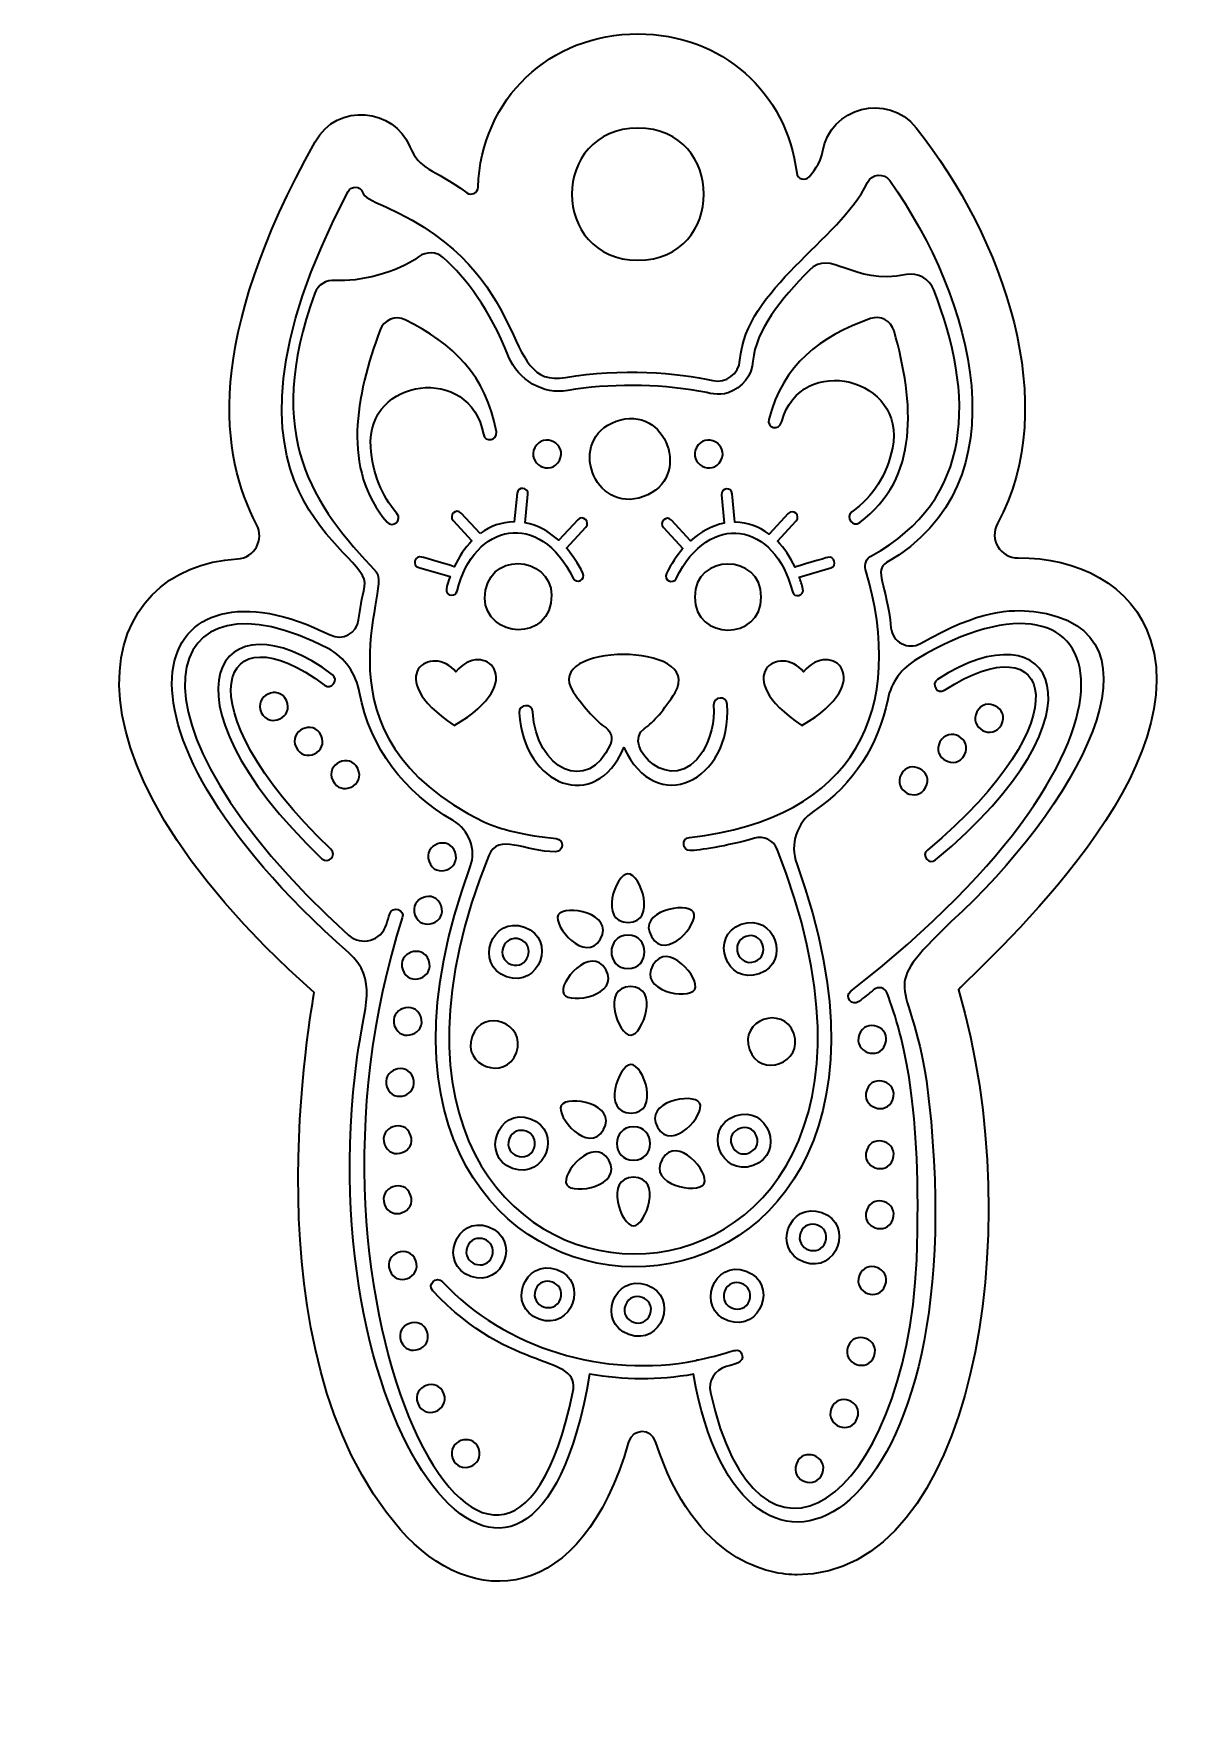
# Model space of a CAD drawing. Header units: inches. Extents: x 9.73 to 11.46, y -7.44 to -4.92.
import ezdxf

# ---------------------------------------------------------------- set-up
doc = ezdxf.new("R2010")
doc.units = ezdxf.units.IN
doc.header["$MEASUREMENT"] = 0
doc.layers.add('_U+0421_U+043B_U+043E_U+0439 1', color=7, linetype='Continuous')

msp = doc.modelspace()

# ---------------------------------------------------------------- linework, layer by layer
at = {"layer": '_U+0421_U+043B_U+043E_U+0439 1', "color": 242, "lineweight": 35, "true_color": 0xc1272d}
for points, knots in [([(11.3944, -5.8226), (11.3677, -5.7382), (11.2836, -5.699), (11.1968, -5.6997), (11.1702, -5.7), (11.1531, -5.6718), (11.1659, -5.6485), (11.2622, -5.4721), (11.1759, -5.2237), (11.0444, -5.0581), (11.0018, -5.0046), (10.9159, -5.0273), (10.905, -5.0944), (10.903, -5.1064), (10.8958, -5.1184), (10.885, -5.1312), (10.879, -5.1383), (10.8674, -5.1347), (10.8663, -5.1255), (10.8517, -5.0054), (10.7548, -4.9182), (10.6294, -4.9182), (10.4983, -4.9182), (10.3957, -5.014), (10.3909, -5.1469), (10.3906, -5.1554), (10.3809, -5.1601), (10.3741, -5.1551), (10.3219, -5.1171), (10.3037, -5.1218), (10.2893, -5.0866), (10.2659, -5.0295), (10.1814, -5.019), (10.1479, -5.079), (9.9818, -5.376), (10.0067, -5.5481), (10.0604, -5.6497), (10.0724, -5.6724), (10.0574, -5.6999), (10.0318, -5.7012), (9.8276, -5.712), (9.7281, -5.9765), (10.1462, -6.3481), (10.1459, -6.362), (10.0411, -6.8816), (10.275, -7.149), (10.3815, -7.2707), (10.5456, -7.2628), (10.6155, -7.0181), (10.6212, -6.998), (10.6493, -6.9976), (10.6557, -7.0175), (10.7146, -7.2004), (10.8296, -7.2163), (10.8672, -7.2163), (11.1278, -7.2163), (11.2145, -6.7095), (11.1079, -6.3438), (11.134, -6.3123), (11.4608, -6.0323), (11.3944, -5.8226)], [0, 0, 0, 0, 1, 1, 1, 2, 2, 2, 3, 3, 3, 4, 4, 4, 5, 5, 5, 6, 6, 6, 7, 7, 7, 8, 8, 8, 9, 9, 9, 10, 10, 10, 11, 11, 11, 12, 12, 12, 13, 13, 13, 14, 14, 14, 15, 15, 15, 16, 16, 16, 17, 17, 17, 18, 18, 18, 19, 19, 19, 20, 20, 20, 20]), ([(10.6294, -5.2557), (10.4982, -5.2557), (10.4982, -5.0588), (10.6294, -5.0588), (10.7607, -5.0588), (10.7607, -5.2557), (10.6294, -5.2557)], [0, 0, 0, 0, 1, 1, 1, 2, 2, 2, 2])]:
    msp.add_open_spline(points, degree=3, knots=knots, dxfattribs=at)
at = {"layer": '_U+0421_U+043B_U+043E_U+0439 1', "color": 7, "lineweight": 35, "true_color": 0xffffff}
for points, knots in [([(11.22, -5.7797), (11.1852, -5.7762), (11.1407, -5.7761), (11.0511, -5.8272), (11.0324, -5.8378), (11.0089, -5.8254), (11.0069, -5.8041), (11.0008, -5.7385), (10.9806, -5.7182), (11.0005, -5.7068), (11.2067, -5.5882), (11.1299, -5.3127), (11.0052, -5.1371), (10.9967, -5.125), (10.9784, -5.1268), (10.9719, -5.14), (10.9295, -5.2265), (10.79, -5.2983), (10.7817, -5.4046), (10.78, -5.4254), (10.761, -5.4396), (10.7413, -5.4352), (10.6904, -5.4232), (10.6025, -5.4167), (10.5216, -5.4307), (10.42, -5.4482), (10.4801, -5.2786), (10.2534, -5.1762), (10.2301, -5.1659), (10.2217, -5.1623), (10.2187, -5.1543), (10.2151, -5.1449), (10.2017, -5.1445), (10.1971, -5.1534), (9.9549, -5.6148), (10.2348, -5.686), (10.2217, -5.7424), (10.2178, -5.7595), (10.2148, -5.776), (10.2127, -5.792), (10.2102, -5.8123), (10.1883, -5.8237), (10.17, -5.8146), (9.9082, -5.6838), (9.7964, -5.9343), (10.1979, -6.2888), (10.2424, -6.3281), (10.2207, -6.3688), (10.2107, -6.444), (10.1348, -7.0088), (10.4704, -7.4262), (10.5574, -6.917), (10.6086, -6.9261), (10.6599, -6.9267), (10.7122, -6.9172), (10.7852, -7.3341), (11.1463, -7.1437), (11.0599, -6.4796), (11.0356, -6.3187), (10.9849, -6.3513), (11.0963, -6.2426), (11.2804, -6.0761), (11.4342, -5.806), (11.22, -5.7797)], [0, 0, 0, 0, 1, 1, 1, 2, 2, 2, 3, 3, 3, 4, 4, 4, 5, 5, 5, 6, 6, 6, 7, 7, 7, 8, 8, 8, 9, 9, 9, 10, 10, 10, 11, 11, 11, 12, 12, 12, 13, 13, 13, 14, 14, 14, 15, 15, 15, 16, 16, 16, 17, 17, 17, 18, 18, 18, 19, 19, 19, 20, 20, 20, 21, 21, 21, 21]), ([(10.1474, -5.3048), (10.152, -5.2923), (10.1644, -5.2849), (10.1777, -5.2859), (10.213, -5.2886), (10.2701, -5.2745), (10.3021, -5.2506), (10.3134, -5.2422), (10.329, -5.243), (10.3395, -5.2524), (10.3732, -5.2827), (10.4076, -5.3279), (10.4364, -5.3992), (10.451, -5.435), (10.4881, -5.4566), (10.5249, -5.45), (10.5852, -5.4396), (10.6584, -5.4401), (10.7205, -5.451), (10.7368, -5.4538), (10.7485, -5.4585), (10.7641, -5.4533), (10.7854, -5.4462), (10.7995, -5.4273), (10.8011, -5.4061), (10.8048, -5.3603), (10.8431, -5.3138), (10.8849, -5.2709), (10.9175, -5.2374), (10.9478, -5.2939), (11.03, -5.2772), (11.0471, -5.2737), (11.0643, -5.2834), (11.0707, -5.2997), (11.1326, -5.4571), (11.1315, -5.6133), (10.9777, -5.6965), (10.9703, -5.7005), (10.9667, -5.709), (10.9691, -5.7171), (11.0305, -5.9233), (10.956, -6.0886), (10.7063, -6.1166), (10.6942, -6.1181), (10.6951, -6.1362), (10.7075, -6.1362), (10.719, -6.1362), (10.7622, -6.1298), (10.8032, -6.1178), (10.817, -6.1138), (10.8318, -6.1207), (10.8371, -6.1341), (11.1574, -6.9438), (10.0906, -6.9311), (10.407, -6.1433), (10.4205, -6.1095), (10.4612, -6.138), (10.5066, -6.138), (10.5187, -6.138), (10.5198, -6.1195), (10.5075, -6.1184), (10.461, -6.1135), (10.4235, -6.1048), (10.3993, -6.0931), (10.1363, -5.9651), (10.2632, -5.7459), (10.2391, -5.7205), (10.1454, -5.6218), (10.0692, -5.5188), (10.1474, -5.3048)], [0, 0, 0, 0, 1, 1, 1, 2, 2, 2, 3, 3, 3, 4, 4, 4, 5, 5, 5, 6, 6, 6, 7, 7, 7, 8, 8, 8, 9, 9, 9, 10, 10, 10, 11, 11, 11, 12, 12, 12, 13, 13, 13, 14, 14, 14, 15, 15, 15, 16, 16, 16, 17, 17, 17, 18, 18, 18, 19, 19, 19, 20, 20, 20, 21, 21, 21, 22, 22, 22, 23, 23, 23, 23]), ([(10.2551, -5.6463), (10.1872, -5.5676), (10.2081, -5.4581), (10.2448, -5.3596), (10.2504, -5.3446), (10.2679, -5.3376), (10.2823, -5.3447), (10.3536, -5.38), (10.4031, -5.4276), (10.4182, -5.5119), (10.4204, -5.5247), (10.4011, -5.5281), (10.3989, -5.5154), (10.3801, -5.4098), (10.2232, -5.4305), (10.2309, -5.5344), (10.2338, -5.5738), (10.2468, -5.6067), (10.2699, -5.6335), (10.2784, -5.6433), (10.2635, -5.6561), (10.2551, -5.6463)], [0, 0, 0, 0, 1, 1, 1, 2, 2, 2, 3, 3, 3, 4, 4, 4, 5, 5, 5, 6, 6, 6, 7, 7, 7, 7]), ([(10.8245, -5.4932), (10.8464, -5.4108), (10.9011, -5.3696), (10.9763, -5.3429), (10.9911, -5.3376), (11.0074, -5.3461), (11.0116, -5.3612), (11.0419, -5.4687), (11.0501, -5.5808), (10.9604, -5.647), (10.9499, -5.6547), (10.9383, -5.6389), (10.9487, -5.6312), (10.9807, -5.6076), (11.0008, -5.5763), (11.0091, -5.5362), (11.0308, -5.4308), (10.8726, -5.3924), (10.844, -5.4962), (10.8396, -5.5123), (10.8213, -5.5051), (10.8245, -5.4932)], [0, 0, 0, 0, 1, 1, 1, 2, 2, 2, 3, 3, 3, 4, 4, 4, 5, 5, 5, 6, 6, 6, 7, 7, 7, 7]), ([(10.6378, -5.6083), (10.7121, -5.5815), (10.6716, -5.469), (10.597, -5.4958), (10.5227, -5.5226), (10.5633, -5.6352), (10.6378, -5.6083)], [0, 0, 0, 0, 1, 1, 1, 2, 2, 2, 2]), ([(10.4757, -5.535), (10.4886, -5.5108), (10.5251, -5.5304), (10.5122, -5.5545), (10.4993, -5.5787), (10.4628, -5.5591), (10.4757, -5.535)], [0, 0, 0, 0, 1, 1, 1, 2, 2, 2, 2]), ([(10.7168, -5.535), (10.7297, -5.5108), (10.7662, -5.5304), (10.7533, -5.5545), (10.7404, -5.5787), (10.7039, -5.5591), (10.7168, -5.535)], [0, 0, 0, 0, 1, 1, 1, 2, 2, 2, 2]), ([(10.3941, -5.6635), (10.4093, -5.6523), (10.4255, -5.6462), (10.445, -5.646), (10.445, -5.646), (10.449, -5.6034), (10.449, -5.6034), (10.45, -5.5929), (10.4663, -5.594), (10.4653, -5.6049), (10.4653, -5.6049), (10.4613, -5.6474), (10.4613, -5.6474), (10.479, -5.6508), (10.4961, -5.6597), (10.5113, -5.6735), (10.5113, -5.6735), (10.5397, -5.6428), (10.5397, -5.6428), (10.547, -5.6349), (10.559, -5.646), (10.5517, -5.6539), (10.5517, -5.6539), (10.5227, -5.6853), (10.5227, -5.6853), (10.532, -5.6959), (10.5404, -5.7083), (10.5474, -5.7225), (10.5522, -5.7323), (10.5374, -5.7394), (10.5327, -5.7297), (10.4829, -5.6278), (10.385, -5.6466), (10.3595, -5.7492), (10.3586, -5.753), (10.3552, -5.7554), (10.3516, -5.7554), (10.3385, -5.7554), (10.3447, -5.74), (10.3491, -5.7277), (10.3491, -5.7277), (10.3023, -5.7141), (10.3023, -5.7141), (10.2919, -5.7111), (10.2965, -5.6953), (10.3069, -5.6984), (10.3092, -5.6991), (10.3532, -5.7117), (10.3554, -5.7129), (10.3625, -5.6979), (10.3713, -5.6847), (10.3818, -5.6743), (10.3818, -5.6743), (10.3538, -5.644), (10.3538, -5.644), (10.3465, -5.6361), (10.3584, -5.625), (10.3658, -5.6329), (10.3658, -5.6329), (10.3941, -5.6635), (10.3941, -5.6635)], [0, 0, 0, 0, 1, 1, 1, 2, 2, 2, 3, 3, 3, 4, 4, 4, 5, 5, 5, 6, 6, 6, 7, 7, 7, 8, 8, 8, 9, 9, 9, 10, 10, 10, 11, 11, 11, 12, 12, 12, 13, 13, 13, 14, 14, 14, 15, 15, 15, 16, 16, 16, 17, 17, 17, 18, 18, 18, 19, 19, 19, 20, 20, 20, 20]), ([(10.6796, -5.6434), (10.6796, -5.6434), (10.708, -5.6741), (10.708, -5.6741), (10.7232, -5.6603), (10.7403, -5.6515), (10.7579, -5.6481), (10.7579, -5.6481), (10.754, -5.6056), (10.754, -5.6056), (10.753, -5.5946), (10.7692, -5.5935), (10.7702, -5.604), (10.7702, -5.604), (10.7742, -5.6466), (10.7742, -5.6466), (10.7939, -5.6468), (10.8101, -5.653), (10.8252, -5.6641), (10.8252, -5.6641), (10.8535, -5.6335), (10.8535, -5.6335), (10.8608, -5.6256), (10.8728, -5.6367), (10.8655, -5.6446), (10.8655, -5.6446), (10.8375, -5.6749), (10.8375, -5.6749), (10.8479, -5.6853), (10.8568, -5.6985), (10.8639, -5.7135), (10.8661, -5.7123), (10.91, -5.6997), (10.9124, -5.699), (10.9228, -5.696), (10.9273, -5.7117), (10.917, -5.7147), (10.917, -5.7147), (10.8702, -5.7283), (10.8702, -5.7283), (10.8722, -5.734), (10.8741, -5.7398), (10.8756, -5.7459), (10.8783, -5.7564), (10.8624, -5.7603), (10.8598, -5.7499), (10.8342, -5.6465), (10.736, -5.6291), (10.6865, -5.7303), (10.6818, -5.74), (10.6671, -5.7329), (10.6719, -5.7231), (10.6788, -5.7089), (10.6873, -5.6965), (10.6966, -5.6859), (10.6966, -5.6859), (10.6676, -5.6545), (10.6676, -5.6545), (10.6602, -5.6466), (10.6722, -5.6355), (10.6796, -5.6434)], [0, 0, 0, 0, 1, 1, 1, 2, 2, 2, 3, 3, 3, 4, 4, 4, 5, 5, 5, 6, 6, 6, 7, 7, 7, 8, 8, 8, 9, 9, 9, 10, 10, 10, 11, 11, 11, 12, 12, 12, 13, 13, 13, 14, 14, 14, 15, 15, 15, 16, 16, 16, 17, 17, 17, 18, 18, 18, 19, 19, 19, 20, 20, 20, 20]), ([(10.9471, -6.3458), (10.9366, -6.354), (10.9491, -6.3694), (10.959, -6.3613), (10.9667, -6.3553), (10.9742, -6.3494), (10.9815, -6.3435), (10.9882, -6.3381), (10.9982, -6.3407), (11.0012, -6.3488), (11.0266, -6.4172), (11.0529, -6.5134), (11.0456, -6.7464), (11.0271, -7.1158), (10.8075, -7.2583), (10.7375, -6.9444), (10.7337, -6.9274), (10.7442, -6.9106), (10.761, -6.9058), (10.7734, -6.9023), (10.7887, -6.8997), (10.7846, -6.8878), (10.7797, -6.8739), (10.77, -6.8856), (10.7199, -6.8958), (10.7184, -6.8958), (10.7177, -6.8956), (10.7158, -6.8968), (10.5784, -6.9234), (10.4313, -6.8791), (10.3377, -6.7793), (10.3287, -6.7698), (10.3147, -6.7832), (10.3233, -6.7927), (10.4425, -6.9197), (10.5447, -6.8852), (10.5324, -6.944), (10.4283, -7.4449), (10.0874, -6.8209), (10.2779, -6.2366), (10.2822, -6.2241), (10.2632, -6.2183), (10.2593, -6.2304), (10.2575, -6.2358), (10.2558, -6.2412), (10.2541, -6.2466), (10.2467, -6.2708), (10.2165, -6.2792), (10.1978, -6.2623), (9.8357, -5.9347), (9.9195, -5.7055), (10.1672, -5.8349), (10.1923, -5.8481), (10.209, -5.8726), (10.2142, -5.9005), (10.2296, -5.9841), (10.2808, -6.0486), (10.3537, -6.0915), (10.3777, -6.1057), (10.3889, -6.1345), (10.3792, -6.1606), (10.086, -6.9497), (11.1598, -6.9636), (10.8663, -6.1558), (10.8558, -6.1269), (10.8663, -6.0945), (10.8919, -6.0774), (10.9521, -6.0372), (10.9882, -5.9788), (11.0021, -5.9107), (11.0072, -5.8855), (11.0234, -5.8639), (11.0454, -5.8507), (11.3431, -5.6737), (11.4353, -5.9658), (10.9471, -6.3458)], [0, 0, 0, 0, 1, 1, 1, 2, 2, 2, 3, 3, 3, 4, 4, 4, 5, 5, 5, 6, 6, 6, 7, 7, 7, 8, 8, 8, 9, 9, 9, 10, 10, 10, 11, 11, 11, 12, 12, 12, 13, 13, 13, 14, 14, 14, 15, 15, 15, 16, 16, 16, 17, 17, 17, 18, 18, 18, 19, 19, 19, 20, 20, 20, 21, 21, 21, 22, 22, 22, 23, 23, 23, 24, 24, 24, 25, 25, 25, 25]), ([(10.4995, -5.7672), (10.512, -5.7015), (10.4141, -5.6846), (10.4021, -5.7478), (10.3897, -5.8135), (10.4876, -5.8304), (10.4995, -5.7672)], [0, 0, 0, 0, 1, 1, 1, 2, 2, 2, 2]), ([(10.8134, -5.7581), (10.8134, -5.8238), (10.7141, -5.8237), (10.7141, -5.7581), (10.7141, -5.6924), (10.8134, -5.6925), (10.8134, -5.7581)], [0, 0, 0, 0, 1, 1, 1, 2, 2, 2, 2]), ([(10.1714, -6.1341), (10.1807, -6.143), (10.1673, -6.1571), (10.158, -6.1483), (9.8998, -5.9026), (10.0059, -5.7475), (10.1736, -5.8739), (10.1838, -5.8816), (10.1721, -5.8971), (10.1618, -5.8894), (10.0055, -5.7716), (9.9442, -5.918), (10.1714, -6.1341)], [0, 0, 0, 0, 1, 1, 1, 2, 2, 2, 3, 3, 3, 4, 4, 4, 4]), ([(11.0764, -5.881), (11.2483, -5.7689), (11.3422, -5.927), (11.0735, -6.1501), (11.0637, -6.1582), (11.0516, -6.1435), (11.0613, -6.1354), (11.2976, -5.9392), (11.2473, -5.7922), (11.0869, -5.897), (11.0762, -5.9039), (11.0659, -5.8879), (11.0764, -5.881)], [0, 0, 0, 0, 1, 1, 1, 2, 2, 2, 3, 3, 3, 4, 4, 4, 4]), ([(10.3553, -5.9495), (10.2439, -5.8757), (10.3231, -5.8266), (10.3579, -5.8697), (10.3974, -5.8193), (10.4717, -5.8833), (10.3553, -5.9495)], [0, 0, 0, 0, 1, 1, 1, 2, 2, 2, 2]), ([(10.7628, -5.9182), (10.7695, -6.0343), (10.656, -6.0864), (10.6085, -5.9825), (10.5667, -6.0821), (10.4585, -6.04), (10.4522, -5.9309), (10.4514, -5.9175), (10.4719, -5.9161), (10.4726, -5.9297), (10.4775, -6.0149), (10.555, -6.0539), (10.5885, -5.9773), (10.5922, -5.9688), (10.5894, -5.9586), (10.5818, -5.9533), (10.5669, -5.9429), (10.5509, -5.925), (10.5328, -5.8995), (10.4841, -5.8257), (10.73, -5.8243), (10.685, -5.9003), (10.6683, -5.9266), (10.6532, -5.9446), (10.6387, -5.9546), (10.6037, -5.9786), (10.6812, -6.0611), (10.7262, -5.9884), (10.7379, -5.9695), (10.7439, -5.9443), (10.7424, -5.9194), (10.7416, -5.9061), (10.7621, -5.9045), (10.7628, -5.9182)], [0, 0, 0, 0, 1, 1, 1, 2, 2, 2, 3, 3, 3, 4, 4, 4, 5, 5, 5, 6, 6, 6, 7, 7, 7, 8, 8, 8, 9, 9, 9, 10, 10, 10, 11, 11, 11, 11]), ([(10.874, -5.9495), (10.7627, -5.8757), (10.8418, -5.8266), (10.8767, -5.8697), (10.9162, -5.8193), (10.9905, -5.8833), (10.874, -5.9495)], [0, 0, 0, 0, 1, 1, 1, 2, 2, 2, 2]), ([(10.105, -5.9125), (10.1167, -5.9372), (10.0792, -5.9549), (10.0675, -5.9301), (10.0559, -5.9054), (10.0933, -5.8877), (10.105, -5.9125)], [0, 0, 0, 0, 1, 1, 1, 2, 2, 2, 2]), ([(11.1352, -5.9291), (11.1481, -5.9049), (11.1846, -5.9245), (11.1717, -5.9486), (11.1588, -5.9728), (11.1223, -5.9532), (11.1352, -5.9291)], [0, 0, 0, 0, 1, 1, 1, 2, 2, 2, 2]), ([(10.1567, -5.9645), (10.1684, -5.9893), (10.131, -6.007), (10.1193, -5.9822), (10.1076, -5.9575), (10.145, -5.9398), (10.1567, -5.9645)], [0, 0, 0, 0, 1, 1, 1, 2, 2, 2, 2]), ([(11.0801, -5.9741), (11.0931, -5.9499), (11.1296, -5.9695), (11.1167, -5.9936), (11.1037, -6.0178), (11.0672, -5.9982), (11.0801, -5.9741)], [0, 0, 0, 0, 1, 1, 1, 2, 2, 2, 2]), ([(10.2116, -6.014), (10.2233, -6.0387), (10.1858, -6.0565), (10.1741, -6.0317), (10.1624, -6.0069), (10.1999, -5.9892), (10.2116, -6.014)], [0, 0, 0, 0, 1, 1, 1, 2, 2, 2, 2]), ([(11.0222, -6.0225), (11.0351, -5.9983), (11.0716, -6.0179), (11.0587, -6.042), (11.0458, -6.0662), (11.0093, -6.0466), (11.0222, -6.0225)], [0, 0, 0, 0, 1, 1, 1, 2, 2, 2, 2]), ([(10.3177, -6.1527), (10.3084, -6.1269), (10.3474, -6.1129), (10.3567, -6.1386), (10.3659, -6.1644), (10.327, -6.1785), (10.3177, -6.1527)], [0, 0, 0, 0, 1, 1, 1, 2, 2, 2, 2]), ([(10.6144, -6.1708), (10.6333, -6.1705), (10.6587, -6.2433), (10.6147, -6.2433), (10.5702, -6.2432), (10.5963, -6.1711), (10.6144, -6.1708)], [0, 0, 0, 0, 1, 1, 1, 2, 2, 2, 2]), ([(10.2968, -6.2323), (10.2875, -6.2066), (10.3265, -6.1925), (10.3358, -6.2183), (10.345, -6.244), (10.3061, -6.2581), (10.2968, -6.2323)], [0, 0, 0, 0, 1, 1, 1, 2, 2, 2, 2]), ([(10.5106, -6.2321), (10.5198, -6.2155), (10.5956, -6.23), (10.5735, -6.268), (10.5512, -6.3066), (10.5018, -6.2479), (10.5106, -6.2321)], [0, 0, 0, 0, 1, 1, 1, 2, 2, 2, 2]), ([(10.7121, -6.228), (10.7219, -6.2443), (10.6715, -6.3027), (10.6495, -6.2645), (10.6273, -6.226), (10.7028, -6.2125), (10.7121, -6.228)], [0, 0, 0, 0, 1, 1, 1, 2, 2, 2, 2]), ([(10.4335, -6.3243), (10.4824, -6.3419), (10.5091, -6.2679), (10.4601, -6.2503), (10.4112, -6.2327), (10.3845, -6.3067), (10.4335, -6.3243)], [0, 0, 0, 0, 1, 1, 1, 2, 2, 2, 2]), ([(10.8104, -6.32), (10.8593, -6.3024), (10.8326, -6.2284), (10.7837, -6.246), (10.7348, -6.2636), (10.7614, -6.3376), (10.8104, -6.32)], [0, 0, 0, 0, 1, 1, 1, 2, 2, 2, 2]), ([(10.4535, -6.2687), (10.478, -6.2776), (10.4647, -6.3147), (10.4401, -6.3059), (10.4156, -6.297), (10.4289, -6.2599), (10.4535, -6.2687)], [0, 0, 0, 0, 1, 1, 1, 2, 2, 2, 2]), ([(10.6146, -6.2623), (10.6476, -6.2623), (10.6475, -6.3122), (10.6146, -6.3122), (10.5816, -6.3122), (10.5816, -6.2623), (10.6146, -6.2623)], [0, 0, 0, 0, 1, 1, 1, 2, 2, 2, 2]), ([(10.7903, -6.2644), (10.8149, -6.2556), (10.8282, -6.2927), (10.8037, -6.3016), (10.7792, -6.3104), (10.7658, -6.2733), (10.7903, -6.2644)], [0, 0, 0, 0, 1, 1, 1, 2, 2, 2, 2]), ([(10.2785, -6.3142), (10.2692, -6.2885), (10.3082, -6.2744), (10.3175, -6.3002), (10.3267, -6.3259), (10.2878, -6.34), (10.2785, -6.3142)], [0, 0, 0, 0, 1, 1, 1, 2, 2, 2, 2]), ([(10.5188, -6.3502), (10.5091, -6.3339), (10.5594, -6.2755), (10.5814, -6.3137), (10.6036, -6.3522), (10.5281, -6.3657), (10.5188, -6.3502)], [0, 0, 0, 0, 1, 1, 1, 2, 2, 2, 2]), ([(10.7142, -6.3433), (10.705, -6.3598), (10.6293, -6.3451), (10.6515, -6.3071), (10.6739, -6.2687), (10.7231, -6.3276), (10.7142, -6.3433)], [0, 0, 0, 0, 1, 1, 1, 2, 2, 2, 2]), ([(10.6183, -6.3391), (10.6627, -6.3392), (10.6366, -6.4113), (10.6186, -6.4116), (10.5996, -6.4119), (10.5742, -6.3391), (10.6183, -6.3391)], [0, 0, 0, 0, 1, 1, 1, 2, 2, 2, 2]), ([(10.2664, -6.3979), (10.2571, -6.3722), (10.2961, -6.3581), (10.3054, -6.3839), (10.3147, -6.4096), (10.2757, -6.4237), (10.2664, -6.3979)], [0, 0, 0, 0, 1, 1, 1, 2, 2, 2, 2]), ([(10.8619, -6.4091), (10.8777, -6.4529), (10.8115, -6.4768), (10.7957, -6.433), (10.7799, -6.3892), (10.8462, -6.3653), (10.8619, -6.4091)], [0, 0, 0, 0, 1, 1, 1, 2, 2, 2, 2]), ([(10.3819, -6.4134), (10.3977, -6.3696), (10.4639, -6.3935), (10.4481, -6.4373), (10.4323, -6.4811), (10.3661, -6.4572), (10.3819, -6.4134)], [0, 0, 0, 0, 1, 1, 1, 2, 2, 2, 2]), ([(10.9596, -6.4108), (10.9689, -6.385), (11.0078, -6.3991), (10.9985, -6.4248), (10.9893, -6.4506), (10.9503, -6.4365), (10.9596, -6.4108)], [0, 0, 0, 0, 1, 1, 1, 2, 2, 2, 2]), ([(10.255, -6.489), (10.2457, -6.4633), (10.2847, -6.4492), (10.2939, -6.475), (10.3032, -6.5007), (10.2643, -6.5148), (10.255, -6.489)], [0, 0, 0, 0, 1, 1, 1, 2, 2, 2, 2]), ([(10.6188, -6.4552), (10.6377, -6.4549), (10.6631, -6.5277), (10.6191, -6.5277), (10.5746, -6.5276), (10.6007, -6.4555), (10.6188, -6.4552)], [0, 0, 0, 0, 1, 1, 1, 2, 2, 2, 2]), ([(11.0097, -6.5073), (11.0004, -6.5331), (10.9615, -6.519), (10.9708, -6.4933), (10.98, -6.4675), (11.019, -6.4816), (11.0097, -6.5073)], [0, 0, 0, 0, 1, 1, 1, 2, 2, 2, 2]), ([(10.4692, -6.5361), (10.4203, -6.5185), (10.3936, -6.5926), (10.4425, -6.6102), (10.4914, -6.6278), (10.5181, -6.5538), (10.4692, -6.5361)], [0, 0, 0, 0, 1, 1, 1, 2, 2, 2, 2]), ([(10.5151, -6.5164), (10.5243, -6.4999), (10.6, -6.5143), (10.578, -6.5524), (10.5557, -6.5909), (10.5063, -6.5322), (10.5151, -6.5164)], [0, 0, 0, 0, 1, 1, 1, 2, 2, 2, 2]), ([(10.7214, -6.5124), (10.7312, -6.5286), (10.6808, -6.587), (10.6588, -6.5489), (10.6366, -6.5103), (10.7121, -6.4969), (10.7214, -6.5124)], [0, 0, 0, 0, 1, 1, 1, 2, 2, 2, 2]), ([(10.7746, -6.5319), (10.7257, -6.5495), (10.7524, -6.6235), (10.8013, -6.6059), (10.8502, -6.5883), (10.8236, -6.5142), (10.7746, -6.5319)], [0, 0, 0, 0, 1, 1, 1, 2, 2, 2, 2]), ([(10.2514, -6.5744), (10.2421, -6.5487), (10.2811, -6.5346), (10.2903, -6.5604), (10.2996, -6.5861), (10.2607, -6.6002), (10.2514, -6.5744)], [0, 0, 0, 0, 1, 1, 1, 2, 2, 2, 2]), ([(10.4744, -6.5799), (10.4656, -6.6044), (10.4284, -6.591), (10.4373, -6.5665), (10.4461, -6.542), (10.4833, -6.5553), (10.4744, -6.5799)], [0, 0, 0, 0, 1, 1, 1, 2, 2, 2, 2]), ([(10.7694, -6.5756), (10.7605, -6.551), (10.7977, -6.5377), (10.8065, -6.5622), (10.8154, -6.5867), (10.7783, -6.6001), (10.7694, -6.5756)], [0, 0, 0, 0, 1, 1, 1, 2, 2, 2, 2]), ([(10.5858, -6.598), (10.608, -6.6366), (10.5325, -6.65), (10.5232, -6.6345), (10.5135, -6.6183), (10.5639, -6.5599), (10.5858, -6.598)], [0, 0, 0, 0, 1, 1, 1, 2, 2, 2, 2]), ([(10.6228, -6.5981), (10.5898, -6.5981), (10.5898, -6.5482), (10.6228, -6.5482), (10.6558, -6.5482), (10.6557, -6.5981), (10.6228, -6.5981)], [0, 0, 0, 0, 1, 1, 1, 2, 2, 2, 2]), ([(10.7282, -6.6329), (10.7189, -6.6494), (10.6433, -6.6347), (10.6655, -6.5967), (10.6879, -6.5582), (10.7371, -6.6171), (10.7282, -6.6329)], [0, 0, 0, 0, 1, 1, 1, 2, 2, 2, 2]), ([(11.0097, -6.5968), (11.0004, -6.6226), (10.9615, -6.6085), (10.9708, -6.5828), (10.98, -6.557), (11.019, -6.5711), (11.0097, -6.5968)], [0, 0, 0, 0, 1, 1, 1, 2, 2, 2, 2]), ([(10.2514, -6.6639), (10.2421, -6.6382), (10.2811, -6.6241), (10.2903, -6.6499), (10.2996, -6.6756), (10.2607, -6.6897), (10.2514, -6.6639)], [0, 0, 0, 0, 1, 1, 1, 2, 2, 2, 2]), ([(10.623, -6.696), (10.604, -6.6963), (10.5787, -6.6235), (10.6227, -6.6235), (10.6672, -6.6235), (10.6411, -6.6957), (10.623, -6.696)], [0, 0, 0, 0, 1, 1, 1, 2, 2, 2, 2]), ([(10.9039, -6.676), (10.8549, -6.6584), (10.8282, -6.7326), (10.8773, -6.7501), (10.9262, -6.7677), (10.9528, -6.6937), (10.9039, -6.676)], [0, 0, 0, 0, 1, 1, 1, 2, 2, 2, 2]), ([(11.0097, -6.6863), (11.0004, -6.7121), (10.9615, -6.698), (10.9708, -6.6723), (10.98, -6.6465), (11.019, -6.6606), (11.0097, -6.6863)], [0, 0, 0, 0, 1, 1, 1, 2, 2, 2, 2]), ([(10.4067, -6.6973), (10.3576, -6.6796), (10.331, -6.7538), (10.38, -6.7713), (10.4289, -6.7889), (10.4555, -6.7149), (10.4067, -6.6973)], [0, 0, 0, 0, 1, 1, 1, 2, 2, 2, 2]), ([(10.9091, -6.7198), (10.9003, -6.7444), (10.8631, -6.731), (10.872, -6.7064), (10.8809, -6.6819), (10.918, -6.6952), (10.9091, -6.7198)], [0, 0, 0, 0, 1, 1, 1, 2, 2, 2, 2]), ([(10.4118, -6.741), (10.403, -6.7656), (10.3658, -6.7523), (10.3747, -6.7277), (10.3836, -6.7031), (10.4207, -6.7164), (10.4118, -6.741)], [0, 0, 0, 0, 1, 1, 1, 2, 2, 2, 2]), ([(10.2591, -6.762), (10.2498, -6.7363), (10.2888, -6.7222), (10.2981, -6.748), (10.3073, -6.7737), (10.2684, -6.7878), (10.2591, -6.762)], [0, 0, 0, 0, 1, 1, 1, 2, 2, 2, 2]), ([(10.5085, -6.7611), (10.4595, -6.7434), (10.4328, -6.8176), (10.4819, -6.8351), (10.5307, -6.8527), (10.5574, -6.7787), (10.5085, -6.7611)], [0, 0, 0, 0, 1, 1, 1, 2, 2, 2, 2]), ([(10.7907, -6.7633), (10.7417, -6.7456), (10.715, -6.8198), (10.764, -6.8373), (10.8129, -6.8549), (10.8396, -6.7809), (10.7907, -6.7633)], [0, 0, 0, 0, 1, 1, 1, 2, 2, 2, 2]), ([(10.9985, -6.7844), (10.9893, -6.8102), (10.9503, -6.7961), (10.9596, -6.7704), (10.9689, -6.7446), (11.0078, -6.7586), (10.9985, -6.7844)], [0, 0, 0, 0, 1, 1, 1, 2, 2, 2, 2]), ([(10.5137, -6.8048), (10.5049, -6.8294), (10.4677, -6.8161), (10.4766, -6.7915), (10.4855, -6.7669), (10.5225, -6.7802), (10.5137, -6.8048)], [0, 0, 0, 0, 1, 1, 1, 2, 2, 2, 2]), ([(10.6426, -6.784), (10.5936, -6.7663), (10.5669, -6.8405), (10.6159, -6.858), (10.6648, -6.8756), (10.6915, -6.8016), (10.6426, -6.784)], [0, 0, 0, 0, 1, 1, 1, 2, 2, 2, 2]), ([(10.7958, -6.807), (10.7871, -6.8316), (10.7499, -6.8183), (10.7587, -6.7937), (10.7676, -6.7691), (10.8047, -6.7824), (10.7958, -6.807)], [0, 0, 0, 0, 1, 1, 1, 2, 2, 2, 2]), ([(10.6477, -6.8277), (10.639, -6.8523), (10.6018, -6.839), (10.6107, -6.8144), (10.6195, -6.7898), (10.6566, -6.8031), (10.6477, -6.8277)], [0, 0, 0, 0, 1, 1, 1, 2, 2, 2, 2]), ([(10.2759, -6.8677), (10.2666, -6.842), (10.3056, -6.8279), (10.3148, -6.8537), (10.3241, -6.8794), (10.2852, -6.8935), (10.2759, -6.8677)], [0, 0, 0, 0, 1, 1, 1, 2, 2, 2, 2]), ([(10.9818, -6.8901), (10.9725, -6.9159), (10.9335, -6.9018), (10.9428, -6.8761), (10.9521, -6.8503), (10.991, -6.8644), (10.9818, -6.8901)], [0, 0, 0, 0, 1, 1, 1, 2, 2, 2, 2]), ([(10.3399, -6.9463), (10.3491, -6.9721), (10.3102, -6.9862), (10.3009, -6.9604), (10.2916, -6.9346), (10.3306, -6.9206), (10.3399, -6.9463)], [0, 0, 0, 0, 1, 1, 1, 2, 2, 2, 2]), ([(10.9567, -6.9828), (10.9474, -7.0086), (10.9085, -6.9945), (10.9178, -6.9687), (10.9271, -6.943), (10.966, -6.957), (10.9567, -6.9828)], [0, 0, 0, 0, 1, 1, 1, 2, 2, 2, 2]), ([(10.3529, -7.0425), (10.3436, -7.0167), (10.3826, -7.0027), (10.3919, -7.0285), (10.4011, -7.0542), (10.3622, -7.0683), (10.3529, -7.0425)], [0, 0, 0, 0, 1, 1, 1, 2, 2, 2, 2]), ([(10.9047, -7.0649), (10.8955, -7.0907), (10.8565, -7.0766), (10.8658, -7.0509), (10.8751, -7.0251), (10.914, -7.0391), (10.9047, -7.0649)], [0, 0, 0, 0, 1, 1, 1, 2, 2, 2, 2])]:
    msp.add_open_spline(points, degree=3, knots=knots, dxfattribs=at)

doc.saveas('drawing.dxf')
